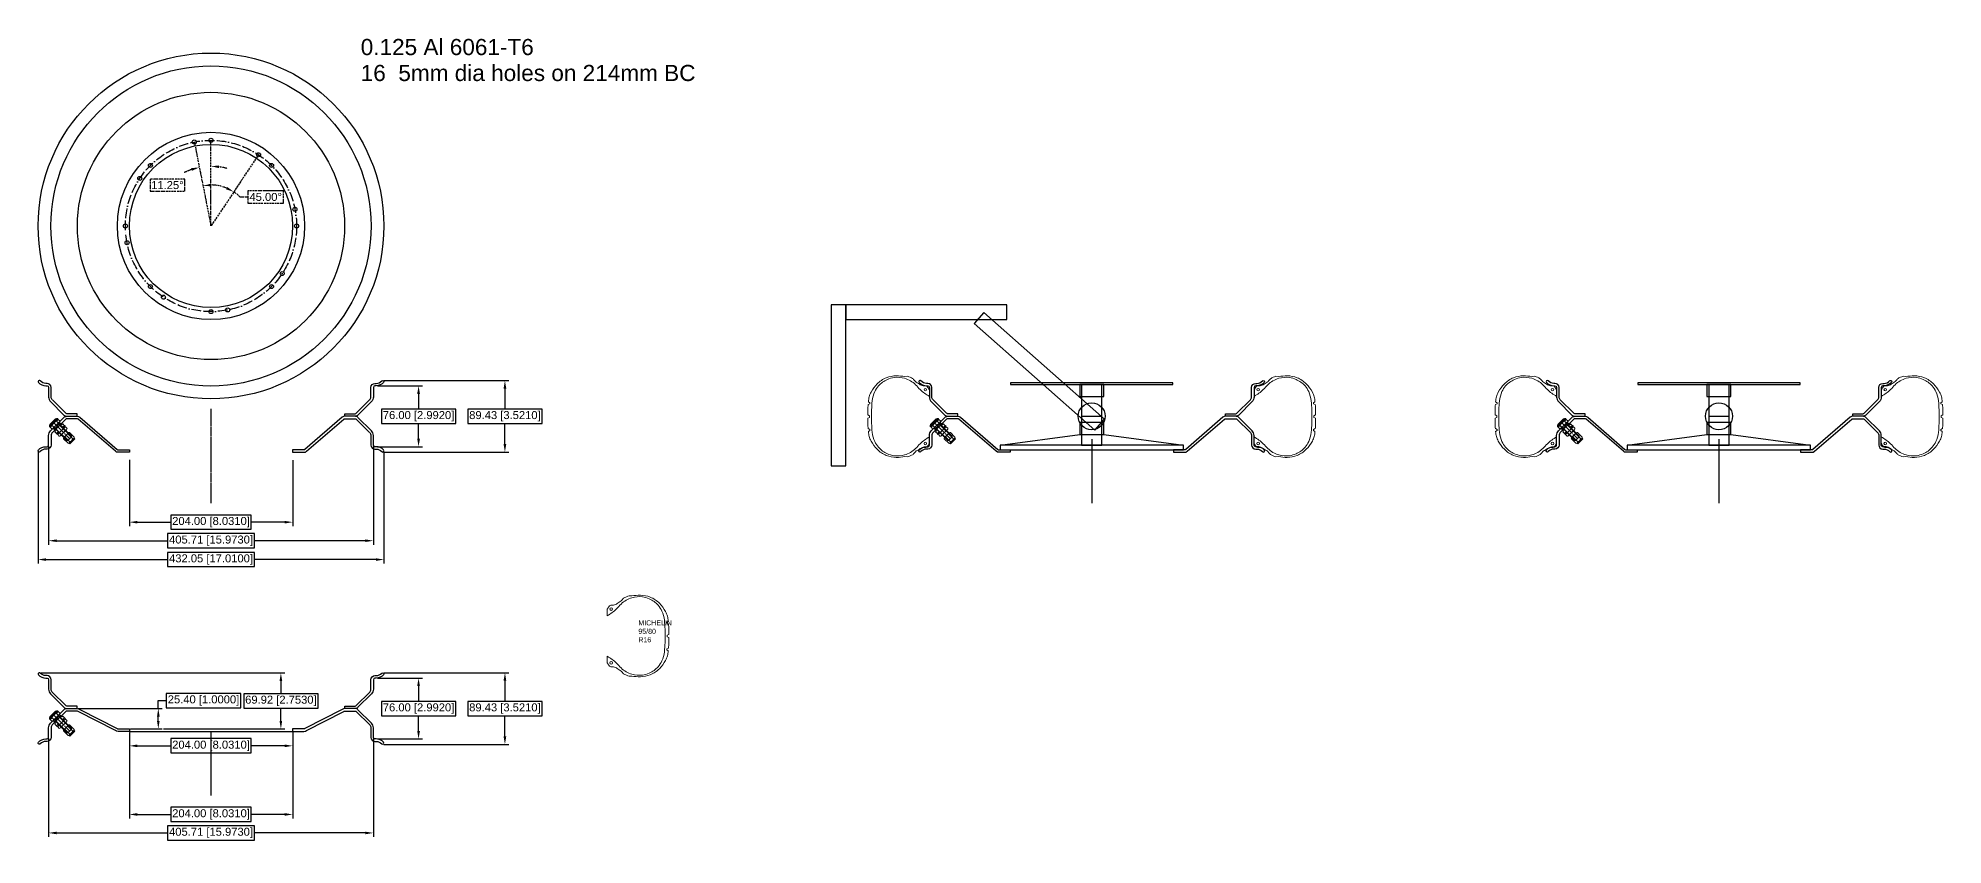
# Model space of a CAD drawing. Header units: inches. Extents: x -29255 to -11356, y 822 to 3472.
# Drawn here: x -13736 to -11356, y 822 to 1830 of the extents above; entities that cross this region are included whole.
import ezdxf

# ---------------------------------------------------------------- set-up
doc = ezdxf.new("R2010")
doc.units = ezdxf.units.IN
doc.header["$MEASUREMENT"] = 0
doc.linetypes.add('ACAD_ISO11W100', pattern=[33, 12, -3, 12, -3, 0, -3])
doc.linetypes.add('CENTER2', pattern=[23, 20, -1, 1, -1])
for name, color, linetype in [('tire', 1, 'Continuous'), ('Valve', 7, 'Continuous'), ('ﾚｲﾔｰ1', 7, 'Continuous')]:
    doc.layers.add(name, color=color, linetype=linetype)
doc.styles.get("Standard").update_dxf_attribs({"font": 'arial.ttf'})
doc.styles.add('Style1', font='ＭＳ Ｐゴシック')
doc.dimstyles.get("Standard").update_dxf_attribs({"dimtxt": 10, "dimasz": 10, "dimexe": 5, "dimexo": 1.5, "dimgap": -2.5, "dimtad": 0, "dimtih": 1, "dimtoh": 1, "dimzin": 0, "dimdsep": 46, "dimtxsty": 'Standard', "dimcen": 5, "dimazin": 0, "dimtfac": 1, "dimtofl": 0, "dimtmove": 0, "dimatfit": 3, "dimfxl": 1, "dimtolj": 1, "dimtzin": 0, "dimarcsym": 0})

# ---------------------------------------------------------------- blocks, each defined once
blk = doc.blocks.new('C26')
at = {"layer": 'ﾚｲﾔｰ1', "color": 36, "linetype": 'Continuous', "lineweight": 18}
for p, q in [((52935.1, 599.9), (52931.9, 599.9)), ((52958, 611.4), (52954.8, 611.7)), ((52927.5, 586.6), (52927.5, 594.7)), ((53003.6, 580), (53001.8, 578.6)), ((53001.9, 577.5), (53001.8, 578.6)), ((53001.9, 577.5), (53004, 576.4)), ((52999.7, 561.3), (52999.7, 569.8)), ((52999.7, 561.3), (52999.7, 552.9)), ((53002.3, 562.3), (53004.4, 563.4)), ((53002.3, 561.3), (53002.3, 562.3)), ((53002.3, 561.3), (53002.3, 560.4)), ((53002.3, 560.4), (53004.4, 559.3)), ((52927.5, 536), (52927.5, 528)), ((53001.9, 545.2), (53001.8, 544.1)), ((53003.6, 542.7), (53001.8, 544.1)), ((53001.9, 545.2), (53004, 546.3)), ((52935.1, 522.8), (52931.9, 522.8)), ((52958, 511.3), (52954.8, 511))]:
    blk.add_line(p, q, dxfattribs=at)
for centre in [(52932.5, 595), (52932.5, 527.7)]:
    blk.add_circle(centre, 1.64, dxfattribs=at)
for points, knots in [([(52999.7, 569.8), (52999.5, 573.5), (52999.2, 581.2), (52996.8, 591.7), (52990.5, 601.5), (52981.7, 607.6), (52970.2, 611.1), (52957.3, 610), (52946, 603.5), (52938, 593.3), (52931.6, 589.2), (52927.5, 586.6)], [0, 0, 0, 0, 0.106003, 0.219413, 0.299693, 0.429457, 0.511592, 0.636681, 0.785915, 0.864322, 1, 1, 1, 1]), ([(52931.9, 599.9), (52931.3, 599.6), (52930, 598.9), (52928.7, 596.9), (52927.9, 595.4), (52927.5, 594.7)], [0, 0, 0, 0, 0.290937, 0.657552, 1, 1, 1, 1]), ([(52939.9, 602), (52939.2, 601.5), (52937.8, 600.4), (52936, 600.1), (52935.1, 599.9)], [0, 0, 0, 0, 0.486423, 1, 1, 1, 1]), ([(52947.8, 608.6), (52946.9, 607.4), (52944.8, 604.6), (52941.7, 602.9), (52939.9, 602)], [0, 0, 0, 0, 0.428277, 1, 1, 1, 1]), ([(52954.8, 611.7), (52953.7, 611.3), (52951.2, 610.5), (52949, 609.3), (52947.8, 608.6)], [0, 0, 0, 0, 0.461169, 1, 1, 1, 1]), ([(53003.6, 580), (53003.4, 582.1), (53003.1, 586.2), (52999.4, 593.9), (52993.1, 603), (52982, 610.6), (52969.4, 612.9), (52961.6, 611.9), (52958, 611.4)], [0, 0, 0, 0, 0.098846, 0.198566, 0.403554, 0.623871, 0.824857, 1, 1, 1, 1]), ([(53004.4, 563.4), (53004.4, 565.6), (53004.5, 569.9), (53004.2, 574.3), (53004, 576.4)], [0, 0, 0, 0, 0.498855, 1, 1, 1, 1]), ([(52999.7, 552.9), (52999.5, 549.2), (52999.2, 541.5), (52996.8, 531), (52990.5, 521.2), (52981.7, 515.1), (52970.2, 511.6), (52957.3, 512.7), (52946, 519.2), (52938, 529.4), (52931.6, 533.5), (52927.5, 536)], [0, 0, 0, 0, 0.106003, 0.219413, 0.299693, 0.429457, 0.511592, 0.636681, 0.785915, 0.864322, 1, 1, 1, 1]), ([(53004.4, 559.3), (53004.4, 557.1), (53004.5, 552.8), (53004.2, 548.4), (53004, 546.3)], [0, 0, 0, 0, 0.498855, 1, 1, 1, 1]), ([(52931.9, 522.8), (52931.3, 523.1), (52930, 523.8), (52928.7, 525.8), (52927.9, 527.3), (52927.5, 528)], [0, 0, 0, 0, 0.290937, 0.657552, 1, 1, 1, 1]), ([(53003.6, 542.7), (53003.4, 540.6), (53003.1, 536.5), (52999.4, 528.8), (52993.1, 519.7), (52982, 512.1), (52969.4, 509.8), (52961.6, 510.8), (52958, 511.3)], [0, 0, 0, 0, 0.098846, 0.198566, 0.403554, 0.623871, 0.824857, 1, 1, 1, 1]), ([(52939.9, 520.7), (52939.2, 521.2), (52937.8, 522.3), (52936, 522.6), (52935.1, 522.8)], [0, 0, 0, 0, 0.486423, 1, 1, 1, 1]), ([(52947.8, 514.1), (52946.9, 515.3), (52944.8, 518.1), (52941.7, 519.7), (52939.9, 520.7)], [0, 0, 0, 0, 0.428277, 1, 1, 1, 1]), ([(52954.8, 511), (52953.7, 511.4), (52951.2, 512.2), (52949, 513.4), (52947.8, 514.1)], [0, 0, 0, 0, 0.461169, 1, 1, 1, 1])]:
    blk.add_open_spline(points, degree=3, knots=knots, dxfattribs=at)
blk = doc.blocks.new('C29')
at = {"layer": 'ﾚｲﾔｰ1', "color": 7, "linetype": 'Continuous', "lineweight": 18}
for p, q in [((52905.6, 566.5), (52905.6, 556.1)), ((52908.5, 568.3), (52906.5, 568.3)), ((52906.5, 564.8), (52908.5, 564.8)), ((52906.5, 557.8), (52908.5, 557.8)), ((52906.5, 554.4), (52908.5, 554.4)), ((52909.4, 556.1), (52909.4, 566.5))]:
    blk.add_line(p, q, dxfattribs=at)
blk.add_arc((52902.3, 561.3), 7.12, -29.1278, 29.1278, dxfattribs=at)
at = {"layer": 'ﾚｲﾔｰ1', "color": 7, "linetype": 'Continuous', "lineweight": 18, "extrusion": (0, 0, -1)}
for centre, major_axis, start_param, end_param in [((52912.7, 561.3), (-3.46, 6.22), -1.570796, -0.554045), ((52907.7, 566.5), (-1.24, -1.74), 0, 1.906619), ((52907.7, 556.1), (-1.74, 1.24), -1.570796, 0.335822)]:
    blk.add_ellipse(centre, major_axis=major_axis, ratio=1, start_param=start_param, end_param=end_param, dxfattribs=at)
at = {"layer": 'ﾚｲﾔｰ1', "color": 7, "linetype": 'Continuous', "lineweight": 18}
for centre, major_axis, start_param, end_param in [((52907.3, 566.5), (1.24, -1.74), 0, 1.906619), ((52907.3, 556.1), (1.74, 1.24), -1.570796, 0.335822)]:
    blk.add_ellipse(centre, major_axis=major_axis, ratio=1, start_param=start_param, end_param=end_param, dxfattribs=at)
blk = doc.blocks.new('C30')
at = {"layer": 'ﾚｲﾔｰ1', "color": 7, "linetype": 'Continuous', "lineweight": 35}
for p, q in [((52909.4, 568.3), (52909.4, 565.5)), ((52910.9, 568.3), (52909.4, 568.3)), ((52910.9, 565.5), (52909.4, 565.5)), ((52909.4, 557.1), (52909.4, 554.3)), ((52909.4, 557.1), (52910.9, 557.1)), ((52909.4, 554.3), (52910.9, 554.3)), ((52910.9, 565.5), (52910.9, 568.3)), ((52910.9, 554.3), (52910.9, 557.1))]:
    blk.add_line(p, q, dxfattribs=at)
at = {"layer": 'ﾚｲﾔｰ1', "color": 3, "linetype": 'CENTER2', "lineweight": 18}
blk.add_line((52909.4, 561.3), (52910.9, 561.3), dxfattribs=at)
blk = doc.blocks.new('C31')
at = {"layer": 'ﾚｲﾔｰ1', "color": 7, "linetype": 'Continuous', "lineweight": 18}
for p, q in [((52910.9, 568.3), (52910.9, 565.2)), ((52914.2, 568.3), (52910.9, 568.3)), ((52916.5, 565.2), (52910.9, 565.2)), ((52910.9, 557.5), (52910.9, 554.3)), ((52910.9, 557.5), (52916.5, 557.5)), ((52910.9, 554.3), (52914.2, 554.3)), ((52914.2, 566.8), (52914.2, 568.3)), ((52916.5, 566.8), (52914.2, 566.8)), ((52914.2, 555.8), (52916.5, 555.8)), ((52914.2, 554.3), (52914.2, 555.8)), ((52916.5, 565.2), (52916.5, 566.8)), ((52916.5, 555.8), (52916.5, 557.5))]:
    blk.add_line(p, q, dxfattribs=at)
at = {"layer": 'ﾚｲﾔｰ1', "color": 3, "linetype": 'CENTER2', "lineweight": 18}
blk.add_line((52916.5, 561.3), (52910.9, 561.3), dxfattribs=at)
blk = doc.blocks.new('C32')
at = {"layer": 'ﾚｲﾔｰ1', "color": 7, "linetype": 'Continuous', "lineweight": 18}
for p, q in [((52918.8, 566.8), (52916.5, 566.8)), ((52916.5, 566.8), (52916.5, 565.2)), ((52922.1, 565.2), (52916.5, 565.2)), ((52916.5, 557.5), (52916.5, 555.8)), ((52916.5, 557.5), (52922.1, 557.5)), ((52916.5, 555.8), (52918.8, 555.8)), ((52918.8, 568.3), (52918.8, 566.8)), ((52922.1, 568.3), (52918.8, 568.3)), ((52918.8, 555.8), (52918.8, 554.3)), ((52918.8, 554.3), (52922.1, 554.3)), ((52922.1, 565.2), (52922.1, 568.3)), ((52922.1, 554.3), (52922.1, 557.5))]:
    blk.add_line(p, q, dxfattribs=at)
at = {"layer": 'ﾚｲﾔｰ1', "color": 3, "linetype": 'CENTER2', "lineweight": 18}
blk.add_line((52916.5, 561.3), (52922.1, 561.3), dxfattribs=at)
blk = doc.blocks.new('C33')
at = {"layer": 'ﾚｲﾔｰ1', "color": 7, "linetype": 'Continuous', "lineweight": 18}
for p, q in [((52890.1, 565.8), (52890.1, 556.8)), ((52890.1, 565.8), (52891.5, 565.8)), ((52890.1, 556.8), (52891.5, 556.8)), ((52891.4, 565.8), (52891.4, 556.8)), ((52900.3, 566.7), (52892.4, 566.7)), ((52892.4, 564), (52900.3, 564)), ((52892.4, 558.6), (52900.3, 558.6)), ((52892.4, 555.9), (52900.3, 555.9)), ((52901.3, 557.2), (52901.3, 565.4))]:
    blk.add_line(p, q, dxfattribs=at)
at = {"layer": 'ﾚｲﾔｰ1', "color": 7, "linetype": 'Continuous', "lineweight": 18, "extrusion": (0, 0, -1)}
for centre, major_axis, end_param in [((52895.6, 561.3), (-2.71, 3.18), -0.158481), ((52892.8, 557.2), (-1.36, 0.42), 0.969831), ((52899.9, 565.4), (1.36, -0.42), 0.969831)]:
    blk.add_ellipse(centre, major_axis=major_axis, ratio=1, start_param=-1.570796, end_param=end_param, dxfattribs=at)
at = {"layer": 'ﾚｲﾔｰ1', "color": 7, "linetype": 'Continuous', "lineweight": 18}
for centre, major_axis, end_param in [((52892.8, 565.4), (-1.36, -0.42), 0.969831), ((52897.1, 561.3), (2.71, 3.18), -0.158481), ((52899.9, 557.2), (1.36, 0.42), 0.969831)]:
    blk.add_ellipse(centre, major_axis=major_axis, ratio=1, start_param=-1.570796, end_param=end_param, dxfattribs=at)
blk = doc.blocks.new('C28')
at = {"layer": 'ﾚｲﾔｰ1', "color": 7, "linetype": 'Continuous', "lineweight": 18}
for p, q in [((52895.1, 564.6), (52895.7, 565.2)), ((52917.1, 564.6), (52895.1, 564.6)), ((52895.1, 564.6), (52895.1, 558.1)), ((52895.1, 558.1), (52917.1, 558.1)), ((52895.1, 558.1), (52895.7, 557.5)), ((52922.6, 565.2), (52895.7, 565.2)), ((52895.7, 557.5), (52922.6, 557.5)), ((52917.1, 565.2), (52917.1, 557.5)), ((52917.1, 564.6), (52917.7, 565.2)), ((52917.1, 558.1), (52917.7, 557.5)), ((52923.5, 568.3), (52922.1, 568.3)), ((52922.1, 568.3), (52922.1, 567.8)), ((52922.6, 567.8), (52922.1, 567.8)), ((52922.1, 554.8), (52922.6, 554.8)), ((52922.1, 554.8), (52922.1, 554.3)), ((52922.1, 554.3), (52923.5, 554.3)), ((52922.6, 567.8), (52922.6, 554.8)), ((52923.5, 568.3), (52923.5, 554.3)), ((52925.1, 556.3), (52925.1, 566.3))]:
    blk.add_line(p, q, dxfattribs=at)
at = {"layer": 'ﾚｲﾔｰ1', "color": 3, "linetype": 'CENTER2', "lineweight": 18}
blk.add_line((52925.1, 561.3), (52895.1, 561.3), dxfattribs=at)
at = {"layer": 'ﾚｲﾔｰ1', "color": 7, "linetype": 'Continuous', "lineweight": 18}
for centre, start, end in [((52920.5, 564.3), 23.8196, 53.5001), ((52920.5, 558.3), -53.5001, -23.8196)]:
    blk.add_arc(centre, 5, start, end, dxfattribs=at)
blk.add_blockref('C33', (0, 0), dxfattribs=at)
at = {"layer": 'ﾚｲﾔｰ1', "color": 7, "linetype": 'CENTER2', "lineweight": 18}
blk.add_blockref('C29', (0, 0), dxfattribs=at)
at = {"layer": 'ﾚｲﾔｰ1', "color": 254, "linetype": 'CENTER2', "lineweight": 18}
for name in ['C30', 'C31', 'C32']:
    blk.add_blockref(name, (0, 0), dxfattribs=at)
blk = doc.blocks.new('*D30')
at = {"layer": 'Defpoints', "color": 0, "transparency": 16777216}
for p in [(-13313.4, 1030.3), (-13313.4, 954.3), (-13260.4, 954.3)]:
    blk.add_point(p, dxfattribs=at)
at = {"layer": 'ﾚｲﾔｰ1', "color": 0, "lineweight": -2, "transparency": 16777216}
for p, q in [((-13311.9, 1030.3), (-13255.4, 1030.3)), ((-13214, 1001.3), (-13306.8, 1001.3)), ((-13306.8, 1001.3), (-13306.8, 983.4)), ((-13260.4, 1020.3), (-13260.4, 1001.3)), ((-13214, 983.4), (-13214, 1001.3)), ((-13306.8, 983.4), (-13214, 983.4)), ((-13260.4, 964.3), (-13260.4, 983.4)), ((-13311.9, 954.3), (-13255.4, 954.3))]:
    blk.add_line(p, q, dxfattribs=at)
at = {"layer": 'ﾚｲﾔｰ1', "color": 0, "transparency": 16777216}
for points in [[(-13262.1, 1020.3), (-13258.7, 1020.3), (-13260.4, 1030.3)], [(-13262.1, 964.3), (-13258.7, 964.3), (-13260.4, 954.3)]]:
    blk.add_solid(points, dxfattribs=at)
at = {"layer": 'ﾚｲﾔｰ1', "color": 0, "transparency": 16777216, "insert": (-13260.4, 992.3), "char_height": 10, "attachment_point": 5}
blk.add_mtext('\\A1;76.00 [2.9920]', dxfattribs=at)
blk = doc.blocks.new('*D31')
at = {"layer": 'Defpoints', "color": 0, "transparency": 16777216}
for p in [(-13305.3, 1037.1), (-13305.3, 947.6), (-13152.5, 947.6)]:
    blk.add_point(p, dxfattribs=at)
at = {"layer": 'ﾚｲﾔｰ1', "color": 0, "lineweight": -2, "transparency": 16777216}
for p, q in [((-13303.8, 1037.1), (-13147.5, 1037.1)), ((-13152.5, 1027.1), (-13152.5, 1001.3)), ((-13106.1, 1001.3), (-13198.9, 1001.3)), ((-13198.9, 1001.3), (-13198.9, 983.4)), ((-13106.1, 983.4), (-13106.1, 1001.3)), ((-13198.9, 983.4), (-13106.1, 983.4)), ((-13152.5, 957.6), (-13152.5, 983.4)), ((-13303.8, 947.6), (-13147.5, 947.6))]:
    blk.add_line(p, q, dxfattribs=at)
at = {"layer": 'ﾚｲﾔｰ1', "color": 0, "transparency": 16777216}
for points in [[(-13154.2, 1027.1), (-13150.8, 1027.1), (-13152.5, 1037.1)], [(-13154.2, 957.6), (-13150.8, 957.6), (-13152.5, 947.6)]]:
    blk.add_solid(points, dxfattribs=at)
at = {"layer": 'ﾚｲﾔｰ1', "color": 0, "transparency": 16777216, "insert": (-13152.5, 992.3), "char_height": 10, "attachment_point": 5}
blk.add_mtext('\\A1;89.43 [3.5210]', dxfattribs=at)
blk = doc.blocks.new('*D32')
at = {"layer": 'Defpoints', "color": 0, "transparency": 16777216}
for p in [(-13621.7, 963.8), (-13417.7, 947.3), (-13417.7, 860)]:
    blk.add_point(p, dxfattribs=at)
at = {"layer": 'ﾚｲﾔｰ1', "color": 0, "lineweight": -2, "transparency": 16777216}
for p, q in [((-13621.7, 962.3), (-13621.7, 855)), ((-13417.7, 945.8), (-13417.7, 855)), ((-13611.7, 860), (-13570.1, 860)), ((-13469.4, 868.9), (-13570.1, 868.9)), ((-13570.1, 868.9), (-13570.1, 851.1)), ((-13469.4, 851.1), (-13469.4, 868.9)), ((-13427.7, 860), (-13469.4, 860)), ((-13570.1, 851.1), (-13469.4, 851.1))]:
    blk.add_line(p, q, dxfattribs=at)
at = {"layer": 'ﾚｲﾔｰ1', "color": 0, "transparency": 16777216}
for points in [[(-13611.7, 861.7), (-13611.7, 858.3), (-13621.7, 860)], [(-13427.7, 861.7), (-13427.7, 858.3), (-13417.7, 860)]]:
    blk.add_solid(points, dxfattribs=at)
at = {"layer": 'ﾚｲﾔｰ1', "color": 0, "transparency": 16777216, "insert": (-13519.7, 860), "char_height": 10, "attachment_point": 5}
blk.add_mtext('\\A1;204.00 [8.0310]', dxfattribs=at)
blk = doc.blocks.new('*D33')
at = {"layer": 'Defpoints', "color": 0, "transparency": 16777216}
for p in [(-13722.6, 956.3), (-13316.9, 956.3), (-13722.6, 836.9)]:
    blk.add_point(p, dxfattribs=at)
at = {"layer": 'ﾚｲﾔｰ1', "color": 0, "lineweight": -2, "transparency": 16777216}
for p, q in [((-13722.6, 954.8), (-13722.6, 831.9)), ((-13316.9, 954.8), (-13316.9, 831.9)), ((-13712.6, 836.9), (-13574.1, 836.9)), ((-13465.4, 845.8), (-13574.1, 845.8)), ((-13574.1, 845.8), (-13574.1, 828)), ((-13465.4, 828), (-13465.4, 845.8)), ((-13326.9, 836.9), (-13465.4, 836.9)), ((-13574.1, 828), (-13465.4, 828))]:
    blk.add_line(p, q, dxfattribs=at)
at = {"layer": 'ﾚｲﾔｰ1', "color": 0, "transparency": 16777216}
for points in [[(-13712.6, 838.5), (-13712.6, 835.2), (-13722.6, 836.9)], [(-13326.9, 838.5), (-13326.9, 835.2), (-13316.9, 836.9)]]:
    blk.add_solid(points, dxfattribs=at)
at = {"layer": 'ﾚｲﾔｰ1', "color": 0, "transparency": 16777216, "insert": (-13519.7, 836.9), "char_height": 10, "attachment_point": 5}
blk.add_mtext('\\A1;405.71 [15.9730]', dxfattribs=at)
blk = doc.blocks.new('*D34')
at = {"layer": 'Defpoints', "color": 0, "transparency": 16777216}
for p in [(-13687, 992.3), (-13585.6, 992.3), (-13621.7, 966.9)]:
    blk.add_point(p, dxfattribs=at)
at = {"layer": 'ﾚｲﾔｰ1', "color": 0, "lineweight": -2, "transparency": 16777216}
for p, q in [((-13585.6, 992.3), (-13585.6, 1002.3)), ((-13585.6, 1002.3), (-13575.6, 1002.3)), ((-13482.6, 1011.3), (-13575.6, 1011.3)), ((-13575.6, 1011.3), (-13575.6, 993.4)), ((-13482.6, 993.4), (-13482.6, 1011.3)), ((-13685.5, 992.3), (-13580.6, 992.3)), ((-13585.6, 976.9), (-13585.6, 982.3)), ((-13575.6, 993.4), (-13482.6, 993.4)), ((-13620.2, 966.9), (-13580.6, 966.9))]:
    blk.add_line(p, q, dxfattribs=at)
at = {"layer": 'ﾚｲﾔｰ1', "color": 0, "transparency": 16777216}
for points in [[(-13587.2, 982.3), (-13583.9, 982.3), (-13585.6, 992.3)], [(-13587.2, 976.9), (-13583.9, 976.9), (-13585.6, 966.9)]]:
    blk.add_solid(points, dxfattribs=at)
at = {"layer": 'ﾚｲﾔｰ1', "color": 0, "transparency": 16777216, "insert": (-13529.1, 1002.3), "char_height": 10, "attachment_point": 5}
blk.add_mtext('\\A1;25.40 [1.0000]', dxfattribs=at)
blk = doc.blocks.new('*D35')
at = {"layer": 'Defpoints', "color": 0, "transparency": 16777216}
for p in [(-13733.4, 1036.9), (-13432.4, 1036.9), (-13580.6, 966.9)]:
    blk.add_point(p, dxfattribs=at)
at = {"layer": 'ﾚｲﾔｰ1', "color": 0, "lineweight": -2, "transparency": 16777216}
for p, q in [((-13731.9, 1036.9), (-13427.4, 1036.9)), ((-13432.4, 1026.9), (-13432.4, 1010.8)), ((-13386, 1010.8), (-13478.9, 1010.8)), ((-13478.9, 1010.8), (-13478.9, 993)), ((-13386, 993), (-13386, 1010.8)), ((-13478.9, 993), (-13386, 993)), ((-13432.4, 976.9), (-13432.4, 993)), ((-13579.1, 966.9), (-13427.4, 966.9))]:
    blk.add_line(p, q, dxfattribs=at)
at = {"layer": 'ﾚｲﾔｰ1', "color": 0, "transparency": 16777216}
for points in [[(-13434.1, 1026.9), (-13430.8, 1026.9), (-13432.4, 1036.9)], [(-13434.1, 976.9), (-13430.8, 976.9), (-13432.4, 966.9)]]:
    blk.add_solid(points, dxfattribs=at)
at = {"layer": 'ﾚｲﾔｰ1', "color": 0, "transparency": 16777216, "insert": (-13432.4, 1001.9), "char_height": 10, "attachment_point": 5}
blk.add_mtext('\\A1;69.92 [2.7530]', dxfattribs=at)
blk = doc.blocks.new('*D37')
at = {"layer": 'Defpoints', "color": 0, "transparency": 16777216}
for p in [(-13621.7, 963.8), (-13417.7, 963.8), (-13417.7, 945.7)]:
    blk.add_point(p, dxfattribs=at)
at = {"layer": 'ﾚｲﾔｰ1', "color": 0, "lineweight": -2, "transparency": 16777216}
for p, q in [((-13621.7, 962.3), (-13621.7, 940.7)), ((-13469.4, 954.7), (-13570.1, 954.7)), ((-13570.1, 954.7), (-13570.1, 936.8)), ((-13469.4, 936.8), (-13469.4, 954.7)), ((-13417.7, 962.3), (-13417.7, 940.7)), ((-13611.7, 945.7), (-13570.1, 945.7)), ((-13570.1, 936.8), (-13469.4, 936.8)), ((-13427.7, 945.7), (-13469.4, 945.7))]:
    blk.add_line(p, q, dxfattribs=at)
at = {"layer": 'ﾚｲﾔｰ1', "color": 0, "transparency": 16777216}
for points in [[(-13611.7, 947.4), (-13611.7, 944.1), (-13621.7, 945.7)], [(-13427.7, 947.4), (-13427.7, 944.1), (-13417.7, 945.7)]]:
    blk.add_solid(points, dxfattribs=at)
at = {"layer": 'ﾚｲﾔｰ1', "color": 0, "transparency": 16777216, "insert": (-13519.7, 945.7), "char_height": 10, "attachment_point": 5}
blk.add_mtext('\\A1;204.00 [8.0310]', dxfattribs=at)
blk = doc.blocks.new('*D38')
at = {"layer": 'Defpoints', "color": 0, "transparency": 16777216}
for p in [(-13313.4, 1395.5), (-13313.4, 1319.5), (-13260.4, 1319.5)]:
    blk.add_point(p, dxfattribs=at)
at = {"layer": 'ﾚｲﾔｰ1', "color": 0, "lineweight": -2, "transparency": 16777216}
for p, q in [((-13311.9, 1395.5), (-13255.4, 1395.5)), ((-13260.4, 1385.5), (-13260.4, 1366.4)), ((-13214, 1366.4), (-13306.8, 1366.4)), ((-13306.8, 1366.4), (-13306.8, 1348.6)), ((-13214, 1348.6), (-13214, 1366.4)), ((-13306.8, 1348.6), (-13214, 1348.6)), ((-13260.4, 1329.5), (-13260.4, 1348.6)), ((-13311.9, 1319.5), (-13255.4, 1319.5))]:
    blk.add_line(p, q, dxfattribs=at)
at = {"layer": 'ﾚｲﾔｰ1', "color": 0, "transparency": 16777216}
for points in [[(-13262.1, 1385.5), (-13258.7, 1385.5), (-13260.4, 1395.5)], [(-13262.1, 1329.5), (-13258.7, 1329.5), (-13260.4, 1319.5)]]:
    blk.add_solid(points, dxfattribs=at)
at = {"layer": 'ﾚｲﾔｰ1', "color": 0, "transparency": 16777216, "insert": (-13260.4, 1357.5), "char_height": 10, "attachment_point": 5}
blk.add_mtext('\\A1;76.00 [2.9920]', dxfattribs=at)
blk = doc.blocks.new('*D39')
at = {"layer": 'Defpoints', "color": 0, "transparency": 16777216}
for p in [(-13305.3, 1402.2), (-13305.3, 1312.8), (-13152.5, 1312.8)]:
    blk.add_point(p, dxfattribs=at)
at = {"layer": 'ﾚｲﾔｰ1', "color": 0, "lineweight": -2, "transparency": 16777216}
for p, q in [((-13303.8, 1402.2), (-13147.5, 1402.2)), ((-13152.5, 1392.2), (-13152.5, 1366.4)), ((-13106.1, 1366.4), (-13198.9, 1366.4)), ((-13198.9, 1366.4), (-13198.9, 1348.6)), ((-13106.1, 1348.6), (-13106.1, 1366.4)), ((-13198.9, 1348.6), (-13106.1, 1348.6)), ((-13152.5, 1322.8), (-13152.5, 1348.6)), ((-13303.8, 1312.8), (-13147.5, 1312.8))]:
    blk.add_line(p, q, dxfattribs=at)
at = {"layer": 'ﾚｲﾔｰ1', "color": 0, "transparency": 16777216}
for points in [[(-13154.2, 1392.2), (-13150.8, 1392.2), (-13152.5, 1402.2)], [(-13154.2, 1322.8), (-13150.8, 1322.8), (-13152.5, 1312.8)]]:
    blk.add_solid(points, dxfattribs=at)
at = {"layer": 'ﾚｲﾔｰ1', "color": 0, "transparency": 16777216, "insert": (-13152.5, 1357.5), "char_height": 10, "attachment_point": 5}
blk.add_mtext('\\A1;89.43 [3.5210]', dxfattribs=at)
blk = doc.blocks.new('*D40')
at = {"layer": 'Defpoints', "color": 0, "transparency": 16777216}
for p in [(-13621.7, 1304.4), (-13417.7, 1304.1), (-13417.7, 1225.2)]:
    blk.add_point(p, dxfattribs=at)
at = {"layer": 'ﾚｲﾔｰ1', "color": 0, "lineweight": -2, "transparency": 16777216}
for p, q in [((-13621.7, 1302.9), (-13621.7, 1220.2)), ((-13417.7, 1302.6), (-13417.7, 1220.2)), ((-13611.7, 1225.2), (-13570.1, 1225.2)), ((-13469.4, 1234.1), (-13570.1, 1234.1)), ((-13570.1, 1234.1), (-13570.1, 1216.3)), ((-13570.1, 1216.3), (-13469.4, 1216.3)), ((-13469.4, 1216.3), (-13469.4, 1234.1)), ((-13427.7, 1225.2), (-13469.4, 1225.2))]:
    blk.add_line(p, q, dxfattribs=at)
at = {"layer": 'ﾚｲﾔｰ1', "color": 0, "transparency": 16777216}
for points in [[(-13611.7, 1226.8), (-13611.7, 1223.5), (-13621.7, 1225.2)], [(-13427.7, 1226.8), (-13427.7, 1223.5), (-13417.7, 1225.2)]]:
    blk.add_solid(points, dxfattribs=at)
at = {"layer": 'ﾚｲﾔｰ1', "color": 0, "transparency": 16777216, "insert": (-13519.7, 1225.2), "char_height": 10, "attachment_point": 5}
blk.add_mtext('\\A1;204.00 [8.0310]', dxfattribs=at)
blk = doc.blocks.new('*D41')
at = {"layer": 'Defpoints', "color": 0, "transparency": 16777216}
for p in [(-13722.6, 1321.5), (-13316.9, 1321.5), (-13722.6, 1202)]:
    blk.add_point(p, dxfattribs=at)
at = {"layer": 'ﾚｲﾔｰ1', "color": 0, "lineweight": -2, "transparency": 16777216}
for p, q in [((-13722.6, 1320), (-13722.6, 1197)), ((-13316.9, 1320), (-13316.9, 1197)), ((-13712.6, 1202), (-13574.1, 1202)), ((-13465.4, 1211), (-13574.1, 1211)), ((-13574.1, 1211), (-13574.1, 1193.1)), ((-13574.1, 1193.1), (-13465.4, 1193.1)), ((-13465.4, 1193.1), (-13465.4, 1211)), ((-13326.9, 1202), (-13465.4, 1202))]:
    blk.add_line(p, q, dxfattribs=at)
at = {"layer": 'ﾚｲﾔｰ1', "color": 0, "transparency": 16777216}
for points in [[(-13712.6, 1203.7), (-13712.6, 1200.4), (-13722.6, 1202)], [(-13326.9, 1203.7), (-13326.9, 1200.4), (-13316.9, 1202)]]:
    blk.add_solid(points, dxfattribs=at)
at = {"layer": 'ﾚｲﾔｰ1', "color": 0, "transparency": 16777216, "insert": (-13519.7, 1202), "char_height": 10, "attachment_point": 5}
blk.add_mtext('\\A1;405.71 [15.9730]', dxfattribs=at)
blk = doc.blocks.new('*D51')
at = {"layer": 'Defpoints', "color": 0, "transparency": 16777216}
for p in [(-13735.8, 1314.4), (-13303.7, 1314.4), (-13303.7, 1178.5)]:
    blk.add_point(p, dxfattribs=at)
at = {"layer": 'ﾚｲﾔｰ1', "color": 0, "lineweight": -2, "transparency": 16777216}
for p, q in [((-13735.8, 1312.9), (-13735.8, 1173.5)), ((-13303.7, 1312.9), (-13303.7, 1173.5)), ((-13725.8, 1178.5), (-13574.1, 1178.5)), ((-13465.4, 1187.4), (-13574.1, 1187.4)), ((-13574.1, 1187.4), (-13574.1, 1169.6)), ((-13574.1, 1169.6), (-13465.4, 1169.6)), ((-13465.4, 1169.6), (-13465.4, 1187.4)), ((-13313.7, 1178.5), (-13465.4, 1178.5))]:
    blk.add_line(p, q, dxfattribs=at)
at = {"layer": 'ﾚｲﾔｰ1', "color": 0, "transparency": 16777216}
for points in [[(-13725.8, 1180.1), (-13725.8, 1176.8), (-13735.8, 1178.5)], [(-13313.7, 1180.1), (-13313.7, 1176.8), (-13303.7, 1178.5)]]:
    blk.add_solid(points, dxfattribs=at)
at = {"layer": 'ﾚｲﾔｰ1', "color": 0, "transparency": 16777216, "insert": (-13519.7, 1178.5), "char_height": 10, "attachment_point": 5}
blk.add_mtext('\\A1;432.05 [17.0100]', dxfattribs=at)
blk = doc.blocks.new('*D52')
at = {"layer": 'Defpoints', "color": 0, "linetype": 'ACAD_ISO11W100', "ltscale": 0.2, "transparency": 16777216}
for p in [(-13540.6, 1700.2), (-13519.7, 1702.3), (-13524.6, 1669.7), (-13519.7, 1595.3), (-13519.7, 1595.3)]:
    blk.add_point(p, dxfattribs=at)
at = {"layer": 'ﾚｲﾔｰ1', "color": 0, "linetype": 'ACAD_ISO11W100', "lineweight": -2, "ltscale": 0.2, "transparency": 16777216}
for p, q in [((-13552.6, 1653.9), (-13595.7, 1653.9)), ((-13595.7, 1653.9), (-13595.7, 1638.7)), ((-13552.6, 1638.7), (-13552.6, 1653.9)), ((-13595.7, 1638.7), (-13552.6, 1638.7))]:
    blk.add_line(p, q, dxfattribs=at)
for start, end in [(74.6299, 82.315), (108.935, 116.6201)]:
    blk.add_arc((-13519.7, 1595.3), 74.6, start, end, dxfattribs=at)
at = {"layer": 'ﾚｲﾔｰ1', "color": 0, "linetype": 'ACAD_ISO11W100', "ltscale": 0.2, "transparency": 16777216}
for points in [[(-13544.4, 1667.5), (-13543.5, 1664.2), (-13534.3, 1668.5)], [(-13509.9, 1667.6), (-13509.7, 1670.9), (-13519.7, 1669.9)]]:
    blk.add_solid(points, dxfattribs=at)
at = {"layer": 'ﾚｲﾔｰ1', "color": 0, "linetype": 'ACAD_ISO11W100', "ltscale": 0.2, "transparency": 16777216, "insert": (-13574.2, 1646.3), "char_height": 10, "attachment_point": 5}
blk.add_mtext('\\A1;11.25°', dxfattribs=at)
blk = doc.blocks.new('*D53')
at = {"layer": 'Defpoints', "color": 0, "linetype": 'ACAD_ISO11W100', "ltscale": 0.2, "transparency": 16777216}
for p in [(-13540.6, 1700.2), (-13460.3, 1684.3), (-13516.4, 1646.4), (-13519.7, 1595.3), (-13519.7, 1595.3)]:
    blk.add_point(p, dxfattribs=at)
at = {"layer": 'ﾚｲﾔｰ1', "color": 0, "linetype": 'ACAD_ISO11W100', "lineweight": -2, "ltscale": 0.2, "transparency": 16777216}
for p, q in [((-13483.6, 1631.5), (-13473.6, 1631.5)), ((-13429.1, 1639.1), (-13473.6, 1639.1)), ((-13473.6, 1639.1), (-13473.6, 1623.9)), ((-13473.6, 1623.9), (-13429.1, 1623.9)), ((-13429.1, 1623.9), (-13429.1, 1639.1))]:
    blk.add_line(p, q, dxfattribs=at)
for start, end in [(67.4612, 90.0388), (45.0388, 56.25)]:
    blk.add_arc((-13519.7, 1595.3), 51.2, start, end, dxfattribs=at)
at = {"layer": 'ﾚｲﾔｰ1', "color": 0, "linetype": 'ACAD_ISO11W100', "ltscale": 0.2, "transparency": 16777216}
for points in [[(-13519.6, 1644.8), (-13519.9, 1648.1), (-13529.7, 1645.5)], [(-13499.3, 1644), (-13500.9, 1641.1), (-13491.3, 1637.8)]]:
    blk.add_solid(points, dxfattribs=at)
at = {"layer": 'ﾚｲﾔｰ1', "color": 0, "linetype": 'ACAD_ISO11W100', "ltscale": 0.2, "transparency": 16777216, "insert": (-13451.4, 1631.5), "char_height": 10, "attachment_point": 5}
blk.add_mtext('\\A1;45.00°', dxfattribs=at)

msp = doc.modelspace()

# ---------------------------------------------------------------- linework, layer by layer
at = {"layer": 'ﾚｲﾔｰ1', "linetype": 'ACAD_ISO11W100', "ltscale": 0.2}
for p, q in [((-13540.621, 1700.228), (-13519.746, 1595.284)), ((-13519.746, 1595.284), (-13519.746, 1702.284)), ((-13460.3, 1684.251), (-13519.746, 1595.284))]:
    msp.add_line(p, q, dxfattribs=at)
at = {"layer": 'ﾚｲﾔｰ1', "linetype": 'CENTER2', "ltscale": 0.5}
msp.add_line((-13519.746, 1366.915), (-13519.746, 1248.96), dxfattribs=at)
at = {"layer": 'ﾚｲﾔｰ1'}
for p, q in [((-12432.042, 1357.527), (-12406.642, 1357.527)), ((-11648.383, 1357.527), (-11622.983, 1357.527)), ((-12533.838, 1321.348), (-12434.342, 1334.71)), ((-12434.342, 1334.71), (-12404.342, 1334.71)), ((-12404.342, 1334.71), (-12304.845, 1321.348)), ((-11750.18, 1321.348), (-11650.683, 1334.71)), ((-11650.683, 1334.71), (-11620.683, 1334.71)), ((-11620.683, 1334.71), (-11521.186, 1321.348)), ((-12419.342, 1329.005), (-12419.342, 1248.96)), ((-11635.683, 1329.005), (-11635.683, 1248.96)), ((-13621.746, 963.824), (-13417.746, 963.824)), ((-13519.746, 963.824), (-13519.746, 883.779))]:
    msp.add_line(p, q, dxfattribs=at)
for points in [[(-12744.829, 1295.65), (-12726.433, 1295.65), (-12726.433, 1496.828), (-12744.829, 1496.828)], [(-12525.254, 1478.431), (-12525.254, 1496.828), (-12726.433, 1496.828), (-12726.433, 1478.431)], [(-12415.651, 1340.254), (-12403.46, 1354.032), (-12554.13, 1487.341), (-12566.32, 1473.563)], [(-12520.842, 1397.348), (-12317.842, 1397.348), (-12317.842, 1399.348), (-12520.842, 1399.348)], [(-12434.342, 1382.348), (-12404.342, 1382.348), (-12404.342, 1397.348), (-12434.342, 1397.348)], [(-12432.042, 1321.348), (-12406.642, 1321.348), (-12406.642, 1397.348), (-12432.042, 1397.348)], [(-11737.183, 1397.348), (-11534.183, 1397.348), (-11534.183, 1399.348), (-11737.183, 1399.348)], [(-11650.683, 1382.348), (-11620.683, 1382.348), (-11620.683, 1397.348), (-11650.683, 1397.348)], [(-11648.383, 1321.348), (-11622.983, 1321.348), (-11622.983, 1397.348), (-11648.383, 1397.348)], [(-12434.342, 1334.71), (-12404.342, 1334.71), (-12404.342, 1349.71), (-12434.342, 1349.71)], [(-11650.683, 1334.71), (-11620.683, 1334.71), (-11620.683, 1349.71), (-11650.683, 1349.71)], [(-12533.838, 1315.638), (-12304.845, 1315.638), (-12304.845, 1321.348), (-12533.838, 1321.348)], [(-11750.18, 1315.638), (-11521.186, 1315.638), (-11521.186, 1321.348), (-11750.18, 1321.348)]]:
    msp.add_lwpolyline(points, close=True, dxfattribs=at)
for points in [[(-13717.998, 1378.018, -0.20323099), (-13719.485, 1381.527), (-13719.485, 1393.527, 0.41421356), (-13724.603, 1398.645), (-13726.103, 1398.645, -0.21175772), (-13733.056, 1401.728, 1), (-13735.367, 1399.634, 0.21175772), (-13726.103, 1395.527), (-13724.603, 1395.527, -0.41421356), (-13722.603, 1393.527), (-13722.603, 1381.527, 0.20323099), (-13720.166, 1375.777), (-13703.415, 1359.026, 0.19891237), (-13699.796, 1357.527), (-13687.037, 1357.527), (-13687.037, 1360.645), (-13699.796, 1360.645, -0.19891237), (-13701.21, 1361.231), (-13717.961, 1377.982)], [(-13321.495, 1378.018, 0.20323099), (-13320.007, 1381.527), (-13320.007, 1393.527, -0.41421356), (-13314.889, 1398.645), (-13313.389, 1398.645, 0.21175772), (-13306.436, 1401.728, -1), (-13304.125, 1399.634, -0.21175772), (-13313.389, 1395.527), (-13314.889, 1395.527, 0.41421356), (-13316.889, 1393.527), (-13316.889, 1381.527, -0.20323099), (-13319.327, 1375.777), (-13336.078, 1359.026, -0.19891237), (-13339.697, 1357.527), (-13352.456, 1357.527), (-13352.456, 1360.645), (-13339.697, 1360.645, 0.19891237), (-13338.283, 1361.231), (-13321.532, 1377.982)], [(-12617.593, 1378.018, -0.20323099), (-12619.081, 1381.527), (-12619.081, 1393.527, 0.41421356), (-12624.199, 1398.645), (-12625.699, 1398.645, -0.21175772), (-12632.652, 1401.728, 1), (-12634.962, 1399.634, 0.21175772), (-12625.699, 1395.527), (-12624.199, 1395.527, -0.41421356), (-12622.199, 1393.527), (-12622.199, 1381.527, 0.20323099), (-12619.761, 1375.777), (-12603.01, 1359.026, 0.19891237), (-12599.391, 1357.527), (-12586.632, 1357.527), (-12586.632, 1360.645), (-12599.391, 1360.645, -0.19891237), (-12600.805, 1361.231), (-12617.556, 1377.982)], [(-12221.09, 1378.018, 0.20323099), (-12219.602, 1381.527), (-12219.602, 1393.527, -0.41421356), (-12214.484, 1398.645), (-12212.984, 1398.645, 0.21175772), (-12206.031, 1401.728, -1), (-12203.721, 1399.634, -0.21175772), (-12212.984, 1395.527), (-12214.484, 1395.527, 0.41421356), (-12216.484, 1393.527), (-12216.484, 1381.527, -0.20323099), (-12218.922, 1375.777), (-12235.673, 1359.026, -0.19891237), (-12239.292, 1357.527), (-12252.051, 1357.527), (-12252.051, 1360.645), (-12239.292, 1360.645, 0.19891237), (-12237.878, 1361.231), (-12221.127, 1377.982)], [(-11833.934, 1378.018, -0.20323099), (-11835.422, 1381.527), (-11835.422, 1393.527, 0.41421356), (-11840.54, 1398.645), (-11842.04, 1398.645, -0.21175772), (-11848.993, 1401.728, 1), (-11851.304, 1399.634, 0.21175772), (-11842.04, 1395.527), (-11840.54, 1395.527, -0.41421356), (-11838.54, 1393.527), (-11838.54, 1381.527, 0.20323099), (-11836.102, 1375.777), (-11819.351, 1359.026, 0.19891237), (-11815.732, 1357.527), (-11802.973, 1357.527), (-11802.973, 1360.645), (-11815.732, 1360.645, -0.19891237), (-11817.146, 1361.231), (-11833.897, 1377.982)], [(-11437.431, 1378.018, 0.20323099), (-11435.944, 1381.527), (-11435.944, 1393.527, -0.41421356), (-11430.826, 1398.645), (-11429.326, 1398.645, 0.21175772), (-11422.373, 1401.728, -1), (-11420.062, 1399.634, -0.21175772), (-11429.326, 1395.527), (-11430.826, 1395.527, 0.41421356), (-11432.826, 1393.527), (-11432.826, 1381.527, -0.20323099), (-11435.263, 1375.777), (-11452.014, 1359.026, -0.19891237), (-11455.633, 1357.527), (-11468.392, 1357.527), (-11468.392, 1360.645), (-11455.633, 1360.645, 0.19891237), (-11454.219, 1361.231), (-11437.468, 1377.982)], [(-13717.998, 1337.036, 0.20323099), (-13719.485, 1333.527), (-13719.485, 1321.527, -0.41421356), (-13724.603, 1316.409), (-13726.103, 1316.409, 0.21175772), (-13733.056, 1313.326, -1), (-13735.367, 1315.419, -0.21175772), (-13726.103, 1319.527), (-13724.603, 1319.527, 0.41421356), (-13722.603, 1321.527), (-13722.603, 1333.527, -0.20323099), (-13720.166, 1339.277), (-13703.415, 1356.028, -0.19891237), (-13699.796, 1357.527), (-13687.037, 1357.527, -0.17987999), (-13683.693, 1356.284), (-13637.15, 1316.124, 0.17987999), (-13635.843, 1315.638), (-13621.746, 1315.638), (-13621.746, 1312.52), (-13635.843, 1312.52, -0.17987999), (-13639.187, 1313.763), (-13685.73, 1353.923, 0.17987999), (-13687.037, 1354.409), (-13699.796, 1354.409, 0.19891237), (-13701.21, 1353.823), (-13717.961, 1337.072)], [(-13321.495, 1337.036, -0.20323099), (-13320.007, 1333.527), (-13320.007, 1321.527, 0.41421356), (-13314.889, 1316.409), (-13313.389, 1316.409, -0.21175772), (-13306.436, 1313.326, 1), (-13304.125, 1315.419, 0.21175772), (-13313.389, 1319.527), (-13314.889, 1319.527, -0.41421356), (-13316.889, 1321.527), (-13316.889, 1333.527, 0.20323099), (-13319.327, 1339.277), (-13336.078, 1356.028, 0.19891237), (-13339.697, 1357.527), (-13352.456, 1357.527, 0.17987999), (-13355.799, 1356.284), (-13402.343, 1316.124, -0.17987999), (-13403.649, 1315.638), (-13417.746, 1315.638), (-13417.746, 1312.52), (-13403.649, 1312.52, 0.17987999), (-13400.306, 1313.763), (-13353.763, 1353.923, -0.17987999), (-13352.456, 1354.409), (-13339.697, 1354.409, -0.19891237), (-13338.283, 1353.823), (-13321.532, 1337.072)], [(-12617.593, 1337.036, 0.20323099), (-12619.081, 1333.527), (-12619.081, 1321.527, -0.41421356), (-12624.199, 1316.409), (-12625.699, 1316.409, 0.21175772), (-12632.652, 1313.326, -1), (-12634.962, 1315.419, -0.21175772), (-12625.699, 1319.527), (-12624.199, 1319.527, 0.41421356), (-12622.199, 1321.527), (-12622.199, 1333.527, -0.20323099), (-12619.761, 1339.277), (-12603.01, 1356.028, -0.19891237), (-12599.391, 1357.527), (-12586.632, 1357.527, -0.17987999), (-12583.288, 1356.284), (-12536.745, 1316.124, 0.17987999), (-12535.439, 1315.638), (-12521.342, 1315.638), (-12521.342, 1312.52), (-12535.439, 1312.52, -0.17987999), (-12538.782, 1313.763), (-12585.325, 1353.923, 0.17987999), (-12586.632, 1354.409), (-12599.391, 1354.409, 0.19891237), (-12600.805, 1353.823), (-12617.556, 1337.072)], [(-12221.09, 1337.036, -0.20323099), (-12219.602, 1333.527), (-12219.602, 1321.527, 0.41421356), (-12214.484, 1316.409), (-12212.984, 1316.409, -0.21175772), (-12206.031, 1313.326, 1), (-12203.721, 1315.419, 0.21175772), (-12212.984, 1319.527), (-12214.484, 1319.527, -0.41421356), (-12216.484, 1321.527), (-12216.484, 1333.527, 0.20323099), (-12218.922, 1339.277), (-12235.673, 1356.028, 0.19891237), (-12239.292, 1357.527), (-12252.051, 1357.527, 0.17987999), (-12255.395, 1356.284), (-12301.938, 1316.124, -0.17987999), (-12303.244, 1315.638), (-12317.342, 1315.638), (-12317.342, 1312.52), (-12303.244, 1312.52, 0.17987999), (-12299.901, 1313.763), (-12253.358, 1353.923, -0.17987999), (-12252.051, 1354.409), (-12239.292, 1354.409, -0.19891237), (-12237.878, 1353.823), (-12221.127, 1337.072)], [(-11833.934, 1337.036, 0.20323099), (-11835.422, 1333.527), (-11835.422, 1321.527, -0.41421356), (-11840.54, 1316.409), (-11842.04, 1316.409, 0.21175772), (-11848.993, 1313.326, -1), (-11851.304, 1315.419, -0.21175772), (-11842.04, 1319.527), (-11840.54, 1319.527, 0.41421356), (-11838.54, 1321.527), (-11838.54, 1333.527, -0.20323099), (-11836.102, 1339.277), (-11819.351, 1356.028, -0.19891237), (-11815.732, 1357.527), (-11802.973, 1357.527, -0.17987999), (-11799.63, 1356.284), (-11753.087, 1316.124, 0.17987999), (-11751.78, 1315.638), (-11737.683, 1315.638), (-11737.683, 1312.52), (-11751.78, 1312.52, -0.17987999), (-11755.123, 1313.763), (-11801.667, 1353.923, 0.17987999), (-11802.973, 1354.409), (-11815.732, 1354.409, 0.19891237), (-11817.146, 1353.823), (-11833.897, 1337.072)], [(-11437.431, 1337.036, -0.20323099), (-11435.944, 1333.527), (-11435.944, 1321.527, 0.41421356), (-11430.826, 1316.409), (-11429.326, 1316.409, -0.21175772), (-11422.373, 1313.326, 1), (-11420.062, 1315.419, 0.21175772), (-11429.326, 1319.527), (-11430.826, 1319.527, -0.41421356), (-11432.826, 1321.527), (-11432.826, 1333.527, 0.20323099), (-11435.263, 1339.277), (-11452.014, 1356.028, 0.19891237), (-11455.633, 1357.527), (-11468.392, 1357.527, 0.17987999), (-11471.736, 1356.284), (-11518.279, 1316.124, -0.17987999), (-11519.586, 1315.638), (-11533.683, 1315.638), (-11533.683, 1312.52), (-11519.586, 1312.52, 0.17987999), (-11516.242, 1313.763), (-11469.699, 1353.923, -0.17987999), (-11468.392, 1354.409), (-11455.633, 1354.409, -0.19891237), (-11454.219, 1353.823), (-11437.468, 1337.072)], [(-13717.998, 1012.837, -0.20323099), (-13719.485, 1016.346), (-13719.485, 1028.346, 0.41421356), (-13724.603, 1033.464), (-13726.103, 1033.464, -0.21175772), (-13733.056, 1036.547, 1), (-13735.367, 1034.454, 0.21175772), (-13726.103, 1030.346), (-13724.603, 1030.346, -0.41421356), (-13722.603, 1028.346), (-13722.603, 1016.346, 0.20323099), (-13720.166, 1010.596), (-13703.415, 993.845, 0.19891237), (-13699.796, 992.346), (-13687.037, 992.346), (-13687.037, 995.464), (-13699.796, 995.464, -0.19891237), (-13701.21, 996.05), (-13717.998, 1012.837)], [(-13321.495, 1012.837, 0.20323099), (-13320.007, 1016.346), (-13320.007, 1028.346, -0.41421356), (-13314.889, 1033.464), (-13313.389, 1033.464, 0.21175772), (-13306.436, 1036.547, -1), (-13304.125, 1034.454, -0.21175772), (-13313.389, 1030.346), (-13314.889, 1030.346, 0.41421356), (-13316.889, 1028.346), (-13316.889, 1016.346, -0.20323099), (-13319.327, 1010.596), (-13336.078, 993.845, -0.19891237), (-13339.697, 992.346), (-13352.456, 992.346), (-13352.456, 995.464), (-13339.697, 995.464, 0.19891237), (-13338.283, 996.05), (-13321.495, 1012.837)], [(-13717.998, 971.855, 0.20323099), (-13719.485, 968.346), (-13719.485, 956.346, -0.41421356), (-13724.603, 951.228), (-13726.103, 951.228, 0.21175772), (-13733.056, 948.145, -1), (-13735.367, 950.239, -0.21175772), (-13726.103, 954.346), (-13724.603, 954.346, 0.41421356), (-13722.603, 956.346), (-13722.603, 968.346, -0.20323099), (-13720.166, 974.096), (-13703.415, 990.847, -0.19891237), (-13699.796, 992.346), (-13687.037, 992.346, -0.17987999), (-13683.693, 991.103), (-13637.15, 967.428, 0.17987999), (-13635.843, 966.942), (-13621.746, 966.942), (-13621.746, 963.824), (-13635.843, 963.824, -0.17987999), (-13639.187, 965.067), (-13685.73, 988.742, 0.17987999), (-13687.037, 989.228), (-13699.796, 989.228, 0.19891237), (-13701.21, 988.642), (-13717.998, 971.855)], [(-13321.495, 971.855, -0.20323099), (-13320.007, 968.346), (-13320.007, 956.346, 0.41421356), (-13314.889, 951.228), (-13313.389, 951.228, -0.21175772), (-13306.436, 948.145, 1), (-13304.125, 950.239, 0.21175772), (-13313.389, 954.346), (-13314.889, 954.346, -0.41421356), (-13316.889, 956.346), (-13316.889, 968.346, 0.20323099), (-13319.327, 974.096), (-13336.078, 990.847, 0.19891237), (-13339.697, 992.346), (-13352.456, 992.346, 0.17987999), (-13355.799, 991.103), (-13402.343, 967.428, -0.17987999), (-13403.649, 966.942), (-13417.746, 966.942), (-13417.746, 963.824), (-13403.649, 963.824, 0.17987999), (-13400.306, 965.067), (-13353.763, 988.742, -0.17987999), (-13352.456, 989.228), (-13339.697, 989.228, -0.19891237), (-13338.283, 988.642), (-13321.495, 971.855)]]:
    msp.add_lwpolyline(points, format="xyb", dxfattribs=at)
for centre, radius in [((-13519.746, 1595.284), 216), ((-13519.746, 1595.284), 200), ((-13519.746, 1595.284), 167), ((-13519.746, 1595.284), 117), ((-13519.746, 1595.284), 102), ((-13540.621, 1700.228), 2.5), ((-13519.746, 1702.284), 2.5), ((-13595.407, 1670.944), 2.5), ((-13460.3, 1684.251), 2.5), ((-13444.086, 1670.944), 2.5), ((-13608.714, 1654.73), 2.5), ((-13414.802, 1616.158), 2.5), ((-13626.746, 1595.284), 2.5), ((-13412.746, 1595.284), 2.5), ((-13624.69, 1574.409), 2.5), ((-13430.779, 1535.838), 2.5), ((-13595.407, 1519.623), 2.5), ((-13579.192, 1506.316), 2.5), ((-13444.086, 1519.623), 2.5), ((-13519.746, 1488.284), 2.5), ((-13498.872, 1490.34), 2.5), ((-12419.342, 1357.527), 16.881), ((-11635.683, 1357.527), 16.881)]:
    msp.add_circle(centre, radius, dxfattribs=at)
at = {"layer": 'ﾚｲﾔｰ1', "linetype": 'ACAD_ISO11W100'}
msp.add_circle((-13519.746, 1595.284), 107, dxfattribs=at)

# ---------------------------------------------------------------- block references
at = {"layer": 'tire', "color": 1, "linetype": 'Continuous', "lineweight": 18, "xscale": -1}
for p in [(40305.29, 795.74), (41088.948, 795.74)]:
    msp.add_blockref('C26', p, dxfattribs=at)
at = {"layer": 'tire', "color": 1, "linetype": 'Continuous', "lineweight": 18}
for p in [(-65143.973, 795.74), (-64360.314, 795.74)]:
    msp.add_blockref('C26', p, dxfattribs=at)
at = {"layer": 'tire', "color": 36, "linetype": 'Continuous', "lineweight": 18}
msp.add_blockref('C26', (-65952.142, 521.624), dxfattribs=at)
at = {"layer": 'Valve', "color": 254, "linetype": 'Continuous', "lineweight": 18, "rotation": 135}
for p in [(24102.906, -35675.974), (25203.311, -35675.974), (25986.97, -35675.974), (24102.906, -36041.154)]:
    msp.add_blockref('C28', p, dxfattribs=at)

# ---------------------------------------------------------------- texts
at = {"layer": 'tire', "color": 36, "linetype": 'Continuous', "lineweight": 18, "insert": (-12985.789, 1102.599), "char_height": 6.35, "width": 33.73334, "attachment_point": 1, "style": 'Style1'}
msp.add_mtext('MICHELIN \\P95/80 R16', dxfattribs=at)
at = {"layer": 'ﾚｲﾔｰ1', "linetype": 'ACAD_ISO11W100', "ltscale": 0.2}
for s, p in [('0.125 Al 6061-T6', (-13332.682, 1808.774)), ('16  5mm dia holes on 214mm BC', (-13332.682, 1776.358))]:
    msp.add_text(s, height=20.17906, dxfattribs=at).set_placement(p)

# ---------------------------------------------------------------- dimensions: what is measured, and where the dimension line sits
dim = msp.add_angular_dim_2l(base=(-13524.626, 1669.735), line1=((-13519.746, 1595.284), (-13519.746, 1702.284)), line2=((-13540.621, 1700.228), (-13519.746, 1595.284)), dimstyle='Standard', dxfattribs=at)
dim.commit()
dim.dimension.update_dxf_attribs({"geometry": '*D52', "text_midpoint": (-13574.168, 1646.324), "dimtype": 162})
dim = msp.add_angular_dim_2l(base=(-13516.398, 1646.362), line1=((-13460.3, 1684.251), (-13519.746, 1595.284)), line2=((-13540.621, 1700.228), (-13519.746, 1595.284)), dimstyle='Standard', dxfattribs=at)
dim.commit()
dim.dimension.update_dxf_attribs({"geometry": '*D53', "text_midpoint": (-13451.355, 1631.503)})
at = {"layer": 'ﾚｲﾔｰ1'}
for base, p1, p2, picture, middle in [((-13260.391, 1319.527), (-13313.389, 1395.527), (-13313.389, 1319.527), '*D38', (-13260.391, 1357.527)), ((-13152.5, 1312.814), (-13305.281, 1402.24), (-13305.281, 1312.814), '*D39', (-13152.5, 1357.527)), ((-13432.45, 1036.858), (-13580.581, 966.942), (-13733.445, 1036.858), '*D35', (-13432.45, 1001.9)), ((-13260.391, 954.346), (-13313.389, 1030.346), (-13313.389, 954.346), '*D30', (-13260.391, 992.346)), ((-13152.5, 947.633), (-13305.281, 1037.059), (-13305.281, 947.633), '*D31', (-13152.5, 992.346)), ((-13585.581, 992.346), (-13621.746, 966.942), (-13687.037, 992.346), '*D34', (-13529.073, 1002.346))]:
    dim = msp.add_linear_dim(base=base, p1=p1, p2=p2, angle=90, dimstyle='Standard', dxfattribs=at)
    dim.commit()
    dim.dimension.update_dxf_attribs({"geometry": picture, "text_midpoint": middle})
for base, p1, p2, picture, middle in [((-13303.722, 1178.475), (-13735.771, 1314.373), (-13303.722, 1314.373), '*D51', (-13519.746, 1178.475)), ((-13722.603, 1202.042), (-13316.889, 1321.527), (-13722.603, 1321.527), '*D41', (-13519.746, 1202.042)), ((-13417.746, 1225.169), (-13621.746, 1304.438), (-13417.746, 1304.068), '*D40', (-13519.746, 1225.169)), ((-13722.603, 836.861), (-13316.889, 956.346), (-13722.603, 956.346), '*D33', (-13519.746, 836.861)), ((-13417.746, 859.989), (-13621.746, 963.824), (-13417.746, 947.34), '*D32', (-13519.746, 859.989)), ((-13417.746, 945.743), (-13621.746, 963.824), (-13417.746, 963.824), '*D37', (-13519.746, 945.743))]:
    dim = msp.add_linear_dim(base=base, p1=p1, p2=p2, dimstyle='Standard', dxfattribs=at)
    dim.commit()
    dim.dimension.update_dxf_attribs({"geometry": picture, "text_midpoint": middle})

doc.saveas('drawing.dxf')
